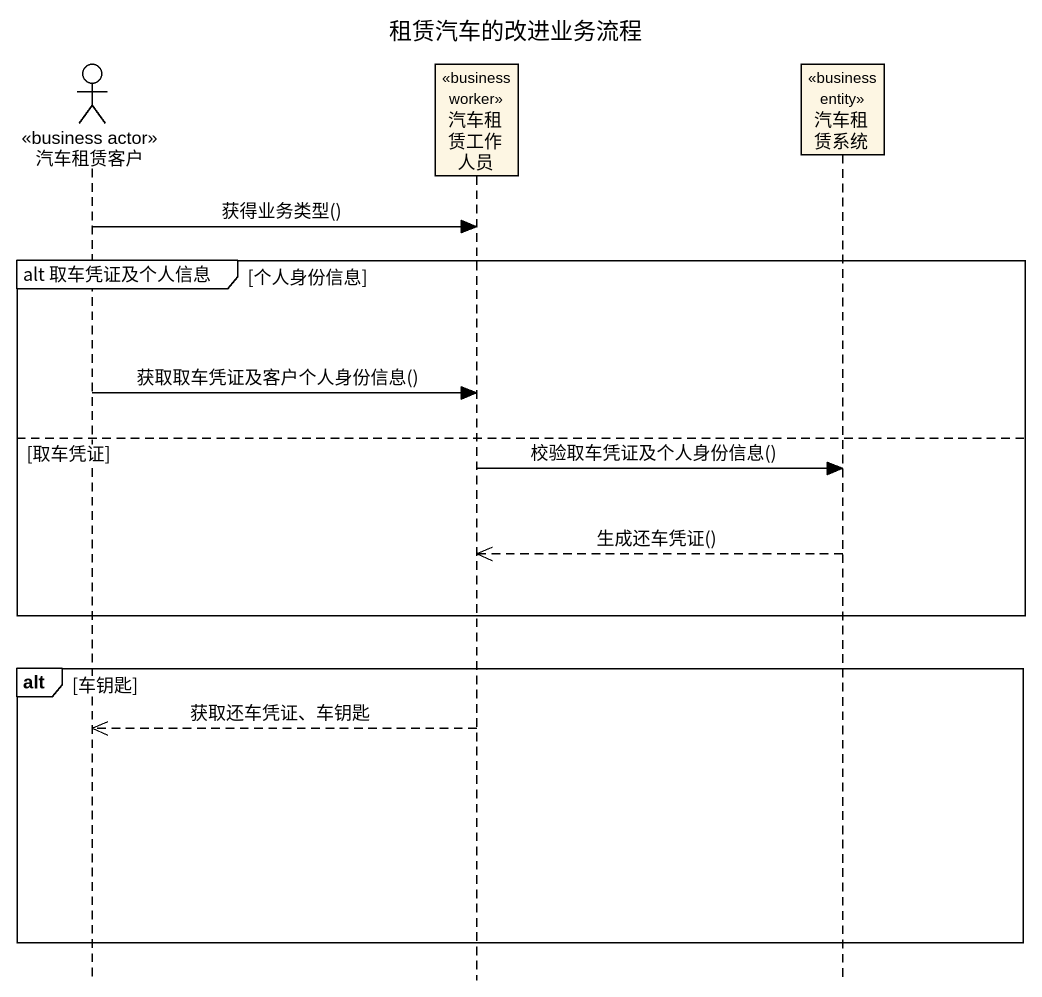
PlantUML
@startuml
title 租赁汽车的改进业务流程
hide footbox
actor 汽车租赁客户 <<business actor>>
participant 汽车租赁工作人员 <<business worker>>
participant 汽车租赁系统 <<business entity>>

汽车租赁客户 -> 汽车租赁工作人员 : 获得业务类型()
group alt 取车凭证及个人信息 [个人身份信息]
  汽车租赁客户 -> 汽车租赁工作人员 : 获取取车凭证及客户个人身份信息()
else 取车凭证
  汽车租赁工作人员 -> 汽车租赁系统 : 校验取车凭证及个人身份信息()
  汽车租赁系统 -->> 汽车租赁工作人员 : 生成还车凭证()
end
alt 车钥匙
  汽车租赁工作人员 -->> 汽车租赁客户 : 获取还车凭证、车钥匙
end
@enduml
